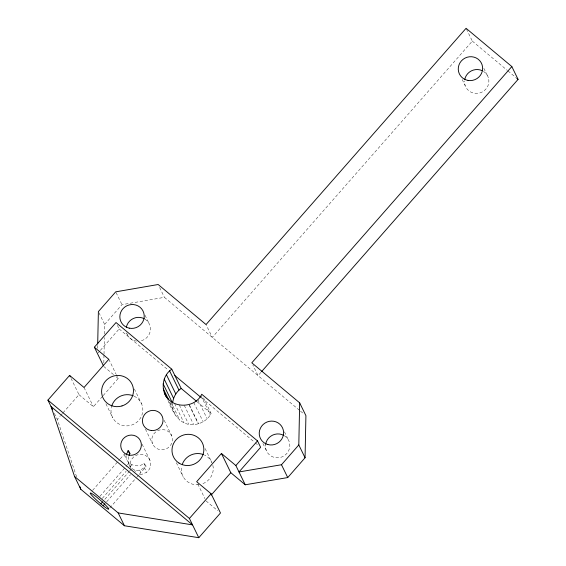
<?xml version="1.0" encoding="UTF-8"?>
<svg xmlns="http://www.w3.org/2000/svg" width="566" height="566" viewBox="0 0 566 566"><rect width="100%" height="100%" fill="white"/><g stroke="black" fill="none" stroke-linecap="round" stroke-linejoin="round"><path stroke-width="0.42" stroke-dasharray="2.83 2.12" d="M97.607 348.366L97.677 344.864M103.826 362.94L103.988 355.059M104.01 354.182L104.363 337.548M104.434 334.046L104.639 324.41L98.753 312.34M126.091 455.658C125.171 464.346 138.005 469.016 143.863 463.363L144.174 463.681A12.261 1.231 41.3 0 1 145.526 466.462L143.863 463.363M128.475 456.628L128.185 461.75L130.123 466.879M168.003 400.332C172.22 411.539 179.429 425.83 193.664 424.634C200.831 424.097 207.871 420.007 211.125 413.491L203.484 397.813M104.639 324.41L121.98 304.664L164.409 297.341L299.846 410.598M98.067 352.972L99.772 351.026M100.345 350.375L119.15 328.952L117.063 324.679M76.594 476.777L57.293 419.364L60.152 416.109M60.718 415.465L62.43 413.513M63.003 412.862L78.985 394.658L71.104 378.498M78.985 394.658L93.411 406.728L102.63 396.228M103.203 395.57L118.181 378.512L116.306 374.664M466.441 29.057L472.327 41.12L212.292 337.378L206.038 324.551M92.598 490.361L119.667 459.514M120.247 458.863L124.853 453.614M99.857 496.354L126.89 465.549M127.463 464.898L129.19 462.931M102.29 498.405L126.126 471.294M130.194 466.667L131.942 464.686M104.866 499.283L129.027 471.761M129.6 471.11L131.899 468.485L130.902 467.495M106.649 501.794L130.491 474.683M109.825 507.893L136.321 477.711M136.901 477.053L138.628 475.086M139.201 474.428L146.113 466.554M260.968 372.322L258.054 375.64L252.903 365.084M131.899 468.485C135.925 472.129 142.179 470.176 145.313 466.342M130.88 468.429A10.379 10.039 -26 0 1 135.762 455.524A10.379 10.039 -26 0 1 149.191 458.835A10.379 10.039 -26 0 1 146.644 472.32L141.691 474.4L139.003 474.45M472.327 41.12L507.32 70.382M507.992 70.948L516.065 77.698M300.518 411.157L303.22 413.413M119.15 328.952L168.194 369.987M201.546 397.884L254.58 442.251M255.252 442.81L257.94 445.06M197.145 401.796L211.125 413.491M103.748 366.443L113.589 374.671M116.214 376.871L118.181 378.512M206.045 500.924L217.853 510.801M130.399 466.992L128.991 464.559M134.559 470.049L135.38 471.719M483.838 68.309L488.253 77.365M462.217 79.558L465.16 85.593M284.457 431.823L288.504 440.115M262.914 443.454L266.225 450.239M159.633 287.535L164.409 297.341M200.994 395.775L210.375 415.012M197.803 399.596L207.184 418.833M193.791 402.582L203.173 421.812M189.2 404.548L198.581 423.785M189.292 405.369L198.298 423.835M145.037 315.304L148.716 322.846M184.283 405.405L193.664 424.634M205.125 448.612L211.932 462.571A16.039 15.515 -26 0 0 204.531 455.05M179.33 405.079L188.711 424.309M174.632 403.6L184.014 422.837M170.833 401.825L179.839 420.29M170.048 402.589L172.68 407.98L174.003 412.635M116.094 292.594L121.98 304.664M169.312 402.207L176.436 416.824M126.416 332.907L127.152 334.421M197.789 484.001L204.92 498.618M164.175 420.312L171.675 435.7A10.379 10.039 -26 0 1 160.673 449.758A10.379 10.039 -26 0 1 153.987 433.697A10.379 10.039 -26 0 1 171.675 435.7M176.309 462.663L183.115 476.622M134.354 388.969L141.535 403.692M145.42 429.127L152.551 443.744M108.799 359.283L115.931 373.9M142.123 444.225L150.004 460.384M144.259 467.431L146.644 472.32M139.604 470.12L141.691 474.4M105.92 403.791L112.726 417.743M124.195 454.731L126.508 459.472M84.03 387.491L93.411 406.728M54.35 413.329L57.293 419.364M172.531 403.112L172.68 407.98M134.135 396.179A16.039 15.515 -26 0 1 142.781 411.333A16.039 15.515 -26 0 1 131.383 425.158L130.413 425.427A16.039 15.515 -26 0 1 111.361 407.287M212.858 465.337A16.039 15.515 -26 0 1 201.772 484.029M198.829 484.659A16.039 15.515 -26 0 1 188.365 482.31L187.558 481.751A16.039 15.515 -26 0 1 181.75 466.165M145.037 319.174A12.261 11.865 -26 0 1 150.209 331.478A12.261 11.865 -26 0 1 140.311 341.015M136.498 341.142A12.261 11.865 -26 0 1 126.621 333.027M284.479 435.785A12.261 11.865 -26 0 1 288.667 450.727A12.261 11.865 -26 0 1 274.078 457.356A12.261 11.865 -26 0 1 265.624 444.345M483.491 71.387A12.261 11.865 -26 0 1 482.076 92.06A12.261 11.865 -26 0 1 464.545 80.988"/><path stroke-width="0.85" d="M97.699 343.986L98.385 311.59L115.726 291.837L158.162 284.514L206.038 324.551L466.073 28.3L511.834 66.569L518.081 79.389L261.549 371.657M74.535 476.438L118.181 512.93L192.539 524.88L51.039 406.544L74.535 476.438L80.789 489.257L124.435 525.757L198.793 537.7L220.478 512.994L211.097 493.757L196.664 481.694L221.433 453.479L230.815 472.709L245.241 484.779L287.74 477.562L305.06 457.767L298.806 444.94L299.662 402.843L251.799 362.82L511.834 66.569M305.06 457.767L305.916 415.67L299.662 402.843M166.496 397.254C160.645 388.326 162.711 375.152 171.788 369.195L181.17 388.432L196.48 401.237M172.708 402.313C173.479 396.801 176.521 391.545 181.17 388.432M126.147 454.88L128.475 450.508L129.904 453.444L128.935 455.283M164.621 393.405C170.691 408.885 194.824 409.069 201.744 394.254L257.502 440.9L260.629 447.31L238.986 471.959L281.486 464.743L298.806 444.94M52.511 409.558L47.919 400.127L69.604 375.421L84.03 387.491L108.799 359.283L94.366 347.213L116.023 322.542L171.788 369.195M100.84 503.874A12.261 1.231 41.3 0 1 90.334 493.439A12.261 1.231 41.3 0 1 98.13 498.313L100.543 500.394A12.261 1.231 41.3 0 1 108.637 508.749A12.261 1.231 41.3 0 1 103.161 505.756L100.84 503.874L102.566 501.908M103.161 505.756L104.908 503.775M198.793 537.7L189.412 518.463L211.097 493.757M245.241 484.779L235.866 465.549L257.502 440.9M211.231 495.024L230.815 472.709M516.737 78.264L518.081 79.389M174.915 375.605L200.873 397.325M221.433 453.479L235.866 465.549M47.919 400.127L189.412 518.463M129.904 453.444L129.678 453.203A12.261 1.231 41.3 0 1 127.775 450.791M281.486 464.743L287.74 477.562M169.581 370.843L178.955 390.073M166.39 374.657L175.771 393.894M164.204 379.093L173.585 398.322M163.149 383.875L172.156 402.341M163.298 388.743L168.548 399.511M167.055 397.587L167.812 399.129M94.366 347.213L103.38 365.693M69.604 375.421L70.354 376.963M118.181 512.93L124.435 525.757M79.948 486.76L80.789 489.257M111.608 406.331A16.039 15.515 -26 0 1 133.229 395.783M182.309 464.262A16.039 15.515 -26 0 1 203.626 454.661M126.367 327.098A12.261 11.865 -26 0 1 144.394 318.8M265.624 444.345A12.261 11.865 -26 0 1 283.835 435.403M464.757 79.431A12.261 11.865 -26 0 1 482.112 70.637M122.001 405.921L121.032 406.197A16.039 15.515 -26 0 1 102.227 387.094A16.039 15.515 -26 0 1 128.793 379.708A16.039 15.515 -26 0 1 122.001 405.921M178.983 463.073L178.177 462.521A16.039 15.515 -26 0 1 181.58 435.763A16.039 15.515 -26 0 1 203.795 450.975A16.039 15.515 -26 0 1 178.983 463.073M468.054 80.422A12.261 11.865 -26 0 0 481.999 64.538A12.261 11.865 -26 0 0 461.297 61.001A12.261 11.865 -26 0 0 468.054 80.422M267.824 444.536A12.261 11.865 -26 0 0 283.297 430.082A12.261 11.865 -26 0 0 263.126 424.493A12.261 11.865 -26 0 0 267.824 444.536M129.239 328.16A12.261 11.865 -26 0 0 143.707 312.729A12.261 11.865 -26 0 0 123.155 308.512A12.261 11.865 -26 0 0 129.239 328.16M129.621 455.213A10.379 10.039 -26 0 0 140.623 441.147A10.379 10.039 -26 0 0 122.935 439.152A10.379 10.039 -26 0 0 129.621 455.213M151.292 430.528A10.379 10.039 -26 0 0 162.293 416.463A10.379 10.039 -26 0 0 144.606 414.468A10.379 10.039 -26 0 0 151.292 430.528"/></g></svg>
